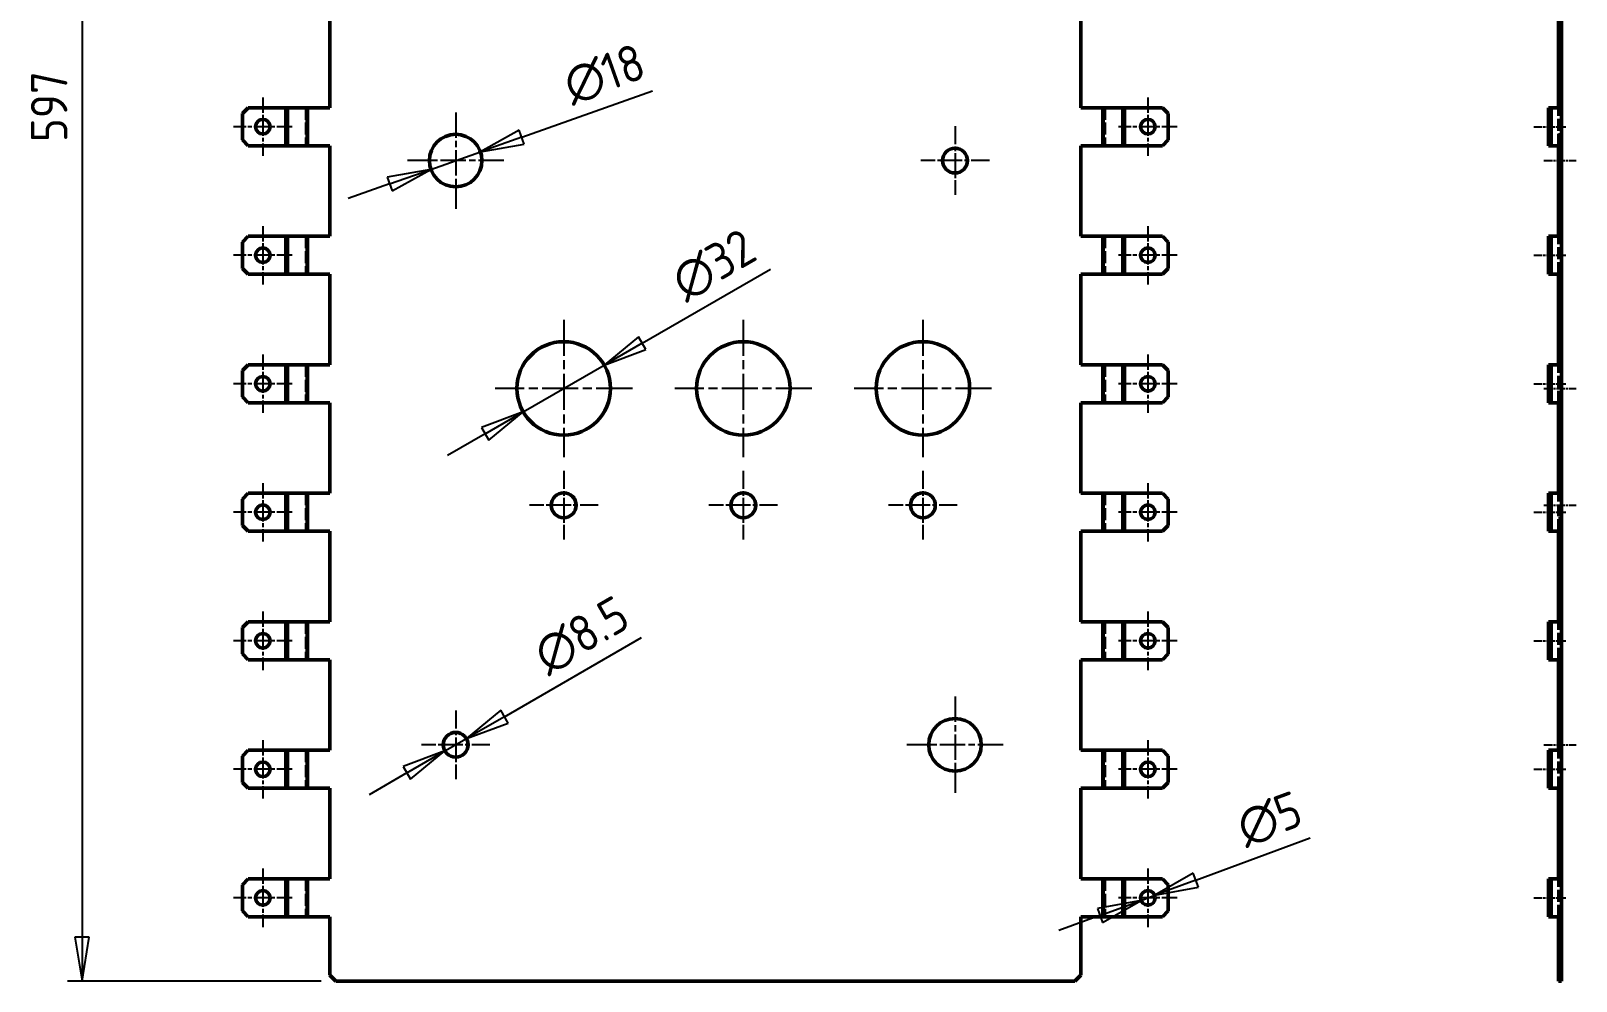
# Model space of a CAD drawing. Header units: millimetres. Extents: x 0 to 2100, y 0 to 1485.
# Drawn here: x 513 to 1042, y 507 to 832 of the extents above; entities that cross this region are included whole.
import ezdxf

# ---------------------------------------------------------------- set-up
doc = ezdxf.new("R2010")
doc.units = ezdxf.units.MM
doc.header["$LTSCALE"] = 5
doc.linetypes.add('CHAIN', pattern=[0.3543, 0.2362, -0.0295, 0.0591, -0.0295])
doc.linetypes.add('DASHED', pattern=[0.2067, 0.1654, -0.0413])
doc.layers.get('0').update_dxf_attribs({"lineweight": 25})
for name, color, linetype, lineweight in [('가려진 것(ISO)', 5, 'DASHED', 35), ('가려진 좁은 것(ISO)', 5, 'DASHED', 25), ('가시적인 것(ISO)', 7, 'Continuous', 50), ('가시적인 좁은 것(ISO)', 1, 'Continuous', 35), ('중심 표식(ISO)', 1, 'Continuous', 25), ('중심선(ISO)', 1, 'Continuous', 25), ('치수(ISO)', 7, 'Continuous', 25)]:
    doc.layers.add(name, color=color, linetype=linetype, lineweight=lineweight)
doc.styles.add('ISO ProportionalPSTEK', font='isocp.shx')
doc.dimstyles.new('PSTEK', dxfattribs={"dimscale": 5, "dimtxt": 2.5, "dimasz": 3, "dimexe": 1, "dimexo": 1, "dimgap": 1, "dimtad": 1, "dimrnd": 1e-08, "dimdsep": 46, "dimtxsty": 'ISO ProportionalPSTEK', "dimblk": 'Filled-1', "dimcen": 0.09, "dimdle": 10, "dimclrd": 3, "dimclre": 3, "dimclrt": 1, "dimadec": 1, "dimazin": 2, "dimtfac": 1, "dimtdec": 3, "dimtmove": 0, "dimatfit": 3, "dimfxl": 0, "dimtolj": 1, "dimlwd": -1, "dimlwe": -1, "dimarcsym": 0})

# ---------------------------------------------------------------- blocks, each defined once
blk = doc.blocks.new('Filled-1')
at = {"color": 0}
for p, q in [((0, 0), (-1, 0.167)), ((-1, 0.167), (-1, -0.167)), ((-1, 0), (0, 0)), ((-1, -0.167), (0, 0))]:
    blk.add_line(p, q, dxfattribs=at)
at = {"color": 0, "flags": 128}
blk.add_lwpolyline([(-1, -0.167), (0, 0)], dxfattribs=at)
at = {"color": 0}
blk.add_solid([(-1, -0.167), (0, 0), (-1, 0.167), (-1, -0.167)], dxfattribs=at)
blk = doc.blocks.new('*D14')
at = {"layer": 'Defpoints', "color": 0}
for p in [(695.99, 1103.98), (530.53, 506.98), (617.45, 506.98)]:
    blk.add_point(p, dxfattribs=at)
at = {"layer": '치수(ISO)', "color": 3}
for p, q in [((690.99, 1103.98), (525.53, 1103.98)), ((530.53, 1088.98), (530.53, 521.98)), ((612.45, 506.98), (525.53, 506.98))]:
    blk.add_line(p, q, dxfattribs=at)
at = {"layer": '치수(ISO)', "color": 3, "xscale": 15, "yscale": 15, "zscale": 15}
for p, rotation in [((530.53, 1103.98), 90), ((530.53, 506.98), 270)]:
    blk.add_blockref('Filled-1', p, dxfattribs=dict(at, rotation=rotation))
at = {"layer": '치수(ISO)', "color": 1, "insert": (513.03, 794.2), "char_height": 12.5, "attachment_point": 1, "rotation": 90, "style": 'ISO ProportionalPSTEK'}
blk.add_mtext('\\A1;597', dxfattribs=at)
blk = doc.blocks.new('*D16')
at = {"layer": 'Defpoints', "color": 0}
for p in [(662.17, 590), (654.81, 585.75)]:
    blk.add_point(p, dxfattribs=at)
at = {"layer": '치수(ISO)', "color": 3}
for p, q in [((675.16, 597.5), (722.16, 624.64)), ((654.81, 585.75), (662.17, 590)), ((641.82, 578.25), (628.83, 570.75))]:
    blk.add_line(p, q, dxfattribs=at)
at = {"layer": '치수(ISO)', "color": 3, "xscale": 15, "yscale": 15, "zscale": 15}
for p, rotation in [((662.17, 590), 209.9999999999941), ((654.81, 585.75), 29.99999999999406)]:
    blk.add_blockref('Filled-1', p, dxfattribs=dict(at, rotation=rotation))
at = {"layer": '치수(ISO)', "color": 1, "insert": (683.73, 622.66), "char_height": 12.5, "attachment_point": 1, "rotation": 30, "style": 'ISO ProportionalPSTEK'}
blk.add_mtext('\\A1;∅8.5', dxfattribs=at)
blk = doc.blocks.new('*D17')
at = {"layer": 'Defpoints', "color": 0}
for p in [(709.35, 717.88), (681.63, 701.88)]:
    blk.add_point(p, dxfattribs=at)
at = {"layer": '치수(ISO)', "color": 3}
for p, q in [((722.34, 725.38), (766.29, 750.75)), ((681.63, 701.88), (709.35, 717.88)), ((668.64, 694.38), (655.65, 686.88))]:
    blk.add_line(p, q, dxfattribs=at)
at = {"layer": '치수(ISO)', "color": 3, "xscale": 15, "yscale": 15, "zscale": 15}
for p, rotation in [((709.35, 717.88), 209.9999999999939), ((681.63, 701.88), 29.9999999999939)]:
    blk.add_blockref('Filled-1', p, dxfattribs=dict(at, rotation=rotation))
at = {"layer": '치수(ISO)', "color": 1, "insert": (730.91, 750.53), "char_height": 12.5, "attachment_point": 1, "rotation": 30, "style": 'ISO ProportionalPSTEK'}
blk.add_mtext('\\A1;∅32', dxfattribs=at)
blk = doc.blocks.new('*D18')
at = {"layer": 'Defpoints', "color": 0}
for p in [(666.97, 790.88), (650, 784.87)]:
    blk.add_point(p, dxfattribs=at)
at = {"layer": '치수(ISO)', "color": 3}
for p, q in [((681.11, 795.88), (725.89, 811.73)), ((650, 784.87), (666.97, 790.88)), ((635.86, 779.87), (621.72, 774.86))]:
    blk.add_line(p, q, dxfattribs=at)
at = {"layer": '치수(ISO)', "color": 3, "xscale": 15, "yscale": 15, "zscale": 15}
for p, rotation in [((666.97, 790.88), 199.4892206335191), ((650, 784.87), 19.48922063351907)]:
    blk.add_blockref('Filled-1', p, dxfattribs=dict(at, rotation=rotation))
at = {"layer": '치수(ISO)', "color": 1, "insert": (694.13, 819.05), "char_height": 12.5, "attachment_point": 1, "rotation": 19.4892, "style": 'ISO ProportionalPSTEK'}
blk.add_mtext('\\A1;∅18', dxfattribs=at)
blk = doc.blocks.new('*D21')
at = {"layer": 'Defpoints', "color": 0}
for p in [(893.18, 534.61), (897.87, 536.34)]:
    blk.add_point(p, dxfattribs=at)
at = {"layer": '치수(ISO)', "color": 3}
for p, q in [((911.94, 541.53), (951.14, 555.97)), ((893.18, 534.61), (897.87, 536.34)), ((879.1, 529.43), (865.03, 524.24))]:
    blk.add_line(p, q, dxfattribs=at)
at = {"layer": '치수(ISO)', "color": 3, "xscale": 15, "yscale": 15, "zscale": 15}
for p, rotation in [((897.87, 536.34), 200.2279726150487), ((893.18, 534.61), 20.22797261504864)]:
    blk.add_blockref('Filled-1', p, dxfattribs=dict(at, rotation=rotation))
at = {"layer": '치수(ISO)', "color": 1, "insert": (924.66, 564.86), "char_height": 12.5, "attachment_point": 1, "rotation": 20.228, "style": 'ISO ProportionalPSTEK'}
blk.add_mtext('\\A1;∅5', dxfattribs=at)

msp = doc.modelspace()

# ---------------------------------------------------------------- linework, layer by layer
at = {"layer": '가려진 것(ISO)', "ltscale": 4.952111}
for p, q in [((1036.1712, 792.9762), (1036.1712, 805.9762)), ((1036.1712, 748.9762), (1036.1712, 761.9762)), ((1036.1712, 704.9762), (1036.1712, 717.9762)), ((1036.1712, 660.9762), (1036.1712, 673.9762)), ((1036.1712, 616.9762), (1036.1712, 629.9762)), ((1036.1712, 572.9762), (1036.1712, 585.9762)), ((1036.1712, 528.9762), (1036.1712, 541.9762))]:
    msp.add_line(p, q, dxfattribs=at)
at = {"layer": '가려진 것(ISO)', "ltscale": 0.380839}
for p, q in [((1032.6712, 801.9762), (1033.6712, 801.9762)), ((1032.6712, 796.9762), (1033.6712, 796.9762)), ((1036.1712, 796.8762), (1037.1712, 796.8762)), ((1036.1712, 792.1262), (1037.1712, 792.1262)), ((1036.1712, 783.6262), (1037.1712, 783.6262)), ((1036.1712, 778.8762), (1037.1712, 778.8762)), ((1032.6712, 757.9762), (1033.6712, 757.9762)), ((1032.6712, 752.9762), (1033.6712, 752.9762)), ((1036.1712, 725.8762), (1037.1712, 725.8762)), ((1032.6712, 713.9762), (1033.6712, 713.9762)), ((1032.6712, 708.9762), (1033.6712, 708.9762)), ((1036.1712, 693.8762), (1037.1712, 693.8762)), ((1036.1712, 674.1262), (1037.1712, 674.1262)), ((1032.6712, 669.9762), (1033.6712, 669.9762)), ((1032.6712, 664.9762), (1033.6712, 664.9762)), ((1036.1712, 665.6262), (1037.1712, 665.6262)), ((1032.6712, 625.9762), (1033.6712, 625.9762)), ((1032.6712, 620.9762), (1033.6712, 620.9762)), ((1036.1712, 596.8762), (1037.1712, 596.8762)), ((1036.1712, 592.1262), (1037.1712, 592.1262)), ((1036.1712, 583.6262), (1037.1712, 583.6262)), ((1032.6712, 581.9762), (1033.6712, 581.9762)), ((1032.6712, 576.9762), (1033.6712, 576.9762)), ((1036.1712, 578.8762), (1037.1712, 578.8762)), ((1032.6712, 537.9762), (1033.6712, 537.9762)), ((1032.6712, 532.9762), (1033.6712, 532.9762))]:
    msp.add_line(p, q, dxfattribs=at)
at = {"layer": '가려진 좁은 것(ISO)', "ltscale": 4.952111}
for p, q in [((600.7072, 805.9762), (600.7072, 792.9762)), ((607.0737, 805.9762), (607.0737, 792.9762)), ((880.9044, 805.9762), (880.9044, 792.9762)), ((887.2709, 805.9762), (887.2709, 792.9762)), ((1032.8823, 792.9762), (1032.8823, 805.9762)), ((1036.0656, 792.9762), (1036.0656, 805.9762)), ((600.7072, 761.9762), (600.7072, 748.9762)), ((607.0737, 761.9762), (607.0737, 748.9762)), ((880.9044, 761.9762), (880.9044, 748.9762)), ((887.2709, 761.9762), (887.2709, 748.9762)), ((1032.8823, 748.9762), (1032.8823, 761.9762)), ((1036.0656, 748.9762), (1036.0656, 761.9762)), ((600.7072, 717.9762), (600.7072, 704.9762)), ((607.0737, 717.9762), (607.0737, 704.9762)), ((880.9044, 717.9762), (880.9044, 704.9762)), ((887.2709, 717.9762), (887.2709, 704.9762)), ((1032.8823, 704.9762), (1032.8823, 717.9762)), ((1036.0656, 704.9762), (1036.0656, 717.9762)), ((600.7072, 673.9762), (600.7072, 660.9762)), ((607.0737, 673.9762), (607.0737, 660.9762)), ((880.9044, 673.9762), (880.9044, 660.9762)), ((887.2709, 673.9762), (887.2709, 660.9762)), ((1032.8823, 660.9762), (1032.8823, 673.9762)), ((1036.0656, 660.9762), (1036.0656, 673.9762)), ((600.7072, 629.9762), (600.7072, 616.9762)), ((607.0737, 629.9762), (607.0737, 616.9762)), ((880.9044, 629.9762), (880.9044, 616.9762)), ((887.2709, 629.9762), (887.2709, 616.9762)), ((1032.8823, 616.9762), (1032.8823, 629.9762)), ((1036.0656, 616.9762), (1036.0656, 629.9762)), ((600.7072, 585.9762), (600.7072, 572.9762)), ((607.0737, 585.9762), (607.0737, 572.9762)), ((880.9044, 585.9762), (880.9044, 572.9762)), ((887.2709, 585.9762), (887.2709, 572.9762)), ((1032.8823, 572.9762), (1032.8823, 585.9762)), ((1036.0656, 572.9762), (1036.0656, 585.9762)), ((600.7072, 541.9762), (600.7072, 528.9762)), ((607.0737, 541.9762), (607.0737, 528.9762)), ((880.9044, 541.9762), (880.9044, 528.9762)), ((887.2709, 541.9762), (887.2709, 528.9762)), ((1032.8823, 528.9762), (1032.8823, 541.9762)), ((1036.0656, 528.9762), (1036.0656, 541.9762))]:
    msp.add_line(p, q, dxfattribs=at)
at = {"layer": '가시적인 것(ISO)'}
for p, q in [((615.454, 836.9762), (615.454, 805.9762)), ((872.524, 805.9762), (872.524, 836.9762)), ((1036.1712, 805.9762), (1036.1712, 836.9762)), ((1037.1712, 836.9762), (1037.1712, 805.9762)), ((585.454, 803.9762), (587.454, 805.9762)), ((600.2599, 805.9762), (587.454, 805.9762)), ((600.2599, 805.9762), (601.1544, 805.9762)), ((607.5209, 805.9762), (601.1544, 805.9762)), ((607.9681, 805.9762), (607.5209, 805.9762)), ((615.454, 805.9762), (607.9681, 805.9762)), ((880.0099, 805.9762), (872.524, 805.9762)), ((880.4572, 805.9762), (880.0099, 805.9762)), ((886.8237, 805.9762), (880.4572, 805.9762)), ((886.8237, 805.9762), (887.7181, 805.9762)), ((900.524, 805.9762), (887.7181, 805.9762)), ((900.524, 805.9762), (902.524, 803.9762)), ((1032.6712, 805.9762), (1032.6712, 803.9762)), ((1033.6712, 805.9762), (1032.6712, 805.9762)), ((1033.6712, 803.9762), (1033.6712, 805.9762)), ((1033.7768, 805.9762), (1033.6712, 805.9762)), ((1036.9601, 805.9762), (1033.7768, 805.9762)), ((1036.9601, 805.9762), (1037.1712, 805.9762)), ((1037.1712, 805.9762), (1037.1712, 792.9762)), ((585.454, 794.9762), (585.454, 803.9762)), ((902.524, 803.9762), (902.524, 794.9762)), ((1032.6712, 803.9762), (1033.6712, 803.9762)), ((1032.6712, 803.9762), (1032.6712, 794.9762)), ((1033.6712, 794.9762), (1033.6712, 803.9762)), ((587.454, 792.9762), (585.454, 794.9762)), ((902.524, 794.9762), (900.524, 792.9762)), ((1033.6712, 794.9762), (1032.6712, 794.9762)), ((1032.6712, 794.9762), (1032.6712, 792.9762)), ((1033.6712, 792.9762), (1033.6712, 794.9762)), ((587.454, 792.9762), (600.2599, 792.9762)), ((601.1544, 792.9762), (600.2599, 792.9762)), ((601.1544, 792.9762), (607.5209, 792.9762)), ((607.5209, 792.9762), (607.9681, 792.9762)), ((607.9681, 792.9762), (615.454, 792.9762)), ((615.454, 792.9762), (615.454, 761.9762)), ((872.524, 792.9762), (880.0099, 792.9762)), ((872.524, 761.9762), (872.524, 792.9762)), ((880.0099, 792.9762), (880.4572, 792.9762)), ((880.4572, 792.9762), (886.8237, 792.9762)), ((887.7181, 792.9762), (886.8237, 792.9762)), ((887.7181, 792.9762), (900.524, 792.9762)), ((1032.6712, 792.9762), (1033.6712, 792.9762)), ((1033.6712, 792.9762), (1033.7768, 792.9762)), ((1033.7768, 792.9762), (1036.9601, 792.9762)), ((1036.1712, 761.9762), (1036.1712, 792.9762)), ((1037.1712, 792.9762), (1036.9601, 792.9762)), ((1037.1712, 792.9762), (1037.1712, 761.9762)), ((585.454, 759.9762), (587.454, 761.9762)), ((600.2599, 761.9762), (587.454, 761.9762)), ((600.2599, 761.9762), (601.1544, 761.9762)), ((607.5209, 761.9762), (601.1544, 761.9762)), ((607.9681, 761.9762), (607.5209, 761.9762)), ((615.454, 761.9762), (607.9681, 761.9762)), ((880.0099, 761.9762), (872.524, 761.9762)), ((880.4572, 761.9762), (880.0099, 761.9762)), ((886.8237, 761.9762), (880.4572, 761.9762)), ((886.8237, 761.9762), (887.7181, 761.9762)), ((900.524, 761.9762), (887.7181, 761.9762)), ((900.524, 761.9762), (902.524, 759.9762)), ((1032.6712, 761.9762), (1032.6712, 759.9762)), ((1033.6712, 761.9762), (1032.6712, 761.9762)), ((1033.6712, 759.9762), (1033.6712, 761.9762)), ((1033.7768, 761.9762), (1033.6712, 761.9762)), ((1036.9601, 761.9762), (1033.7768, 761.9762)), ((1036.9601, 761.9762), (1037.1712, 761.9762)), ((1037.1712, 761.9762), (1037.1712, 748.9762)), ((585.454, 750.9762), (585.454, 759.9762)), ((902.524, 759.9762), (902.524, 750.9762)), ((1032.6712, 759.9762), (1033.6712, 759.9762)), ((1032.6712, 759.9762), (1032.6712, 750.9762)), ((1033.6712, 750.9762), (1033.6712, 759.9762)), ((587.454, 748.9762), (585.454, 750.9762)), ((587.454, 748.9762), (600.2599, 748.9762)), ((601.1544, 748.9762), (600.2599, 748.9762)), ((601.1544, 748.9762), (607.5209, 748.9762)), ((607.5209, 748.9762), (607.9681, 748.9762)), ((607.9681, 748.9762), (615.454, 748.9762)), ((615.454, 748.9762), (615.454, 717.9762)), ((872.524, 748.9762), (880.0099, 748.9762)), ((872.524, 717.9762), (872.524, 748.9762)), ((880.0099, 748.9762), (880.4572, 748.9762)), ((880.4572, 748.9762), (886.8237, 748.9762)), ((887.7181, 748.9762), (886.8237, 748.9762)), ((887.7181, 748.9762), (900.524, 748.9762)), ((902.524, 750.9762), (900.524, 748.9762)), ((1033.6712, 750.9762), (1032.6712, 750.9762)), ((1032.6712, 750.9762), (1032.6712, 748.9762)), ((1032.6712, 748.9762), (1033.6712, 748.9762)), ((1033.6712, 748.9762), (1033.6712, 750.9762)), ((1033.6712, 748.9762), (1033.7768, 748.9762)), ((1033.7768, 748.9762), (1036.9601, 748.9762)), ((1036.1712, 717.9762), (1036.1712, 748.9762)), ((1037.1712, 748.9762), (1036.9601, 748.9762)), ((1037.1712, 748.9762), (1037.1712, 717.9762)), ((585.454, 715.9762), (587.454, 717.9762)), ((585.454, 706.9762), (585.454, 715.9762)), ((600.2599, 717.9762), (587.454, 717.9762)), ((600.2599, 717.9762), (601.1544, 717.9762)), ((607.5209, 717.9762), (601.1544, 717.9762)), ((607.9681, 717.9762), (607.5209, 717.9762)), ((615.454, 717.9762), (607.9681, 717.9762)), ((880.0099, 717.9762), (872.524, 717.9762)), ((880.4572, 717.9762), (880.0099, 717.9762)), ((886.8237, 717.9762), (880.4572, 717.9762)), ((886.8237, 717.9762), (887.7181, 717.9762)), ((900.524, 717.9762), (887.7181, 717.9762)), ((900.524, 717.9762), (902.524, 715.9762)), ((902.524, 715.9762), (902.524, 706.9762)), ((1032.6712, 717.9762), (1032.6712, 715.9762)), ((1033.6712, 717.9762), (1032.6712, 717.9762)), ((1032.6712, 715.9762), (1033.6712, 715.9762)), ((1032.6712, 715.9762), (1032.6712, 706.9762)), ((1033.6712, 715.9762), (1033.6712, 717.9762)), ((1033.7768, 717.9762), (1033.6712, 717.9762)), ((1033.6712, 706.9762), (1033.6712, 715.9762)), ((1036.9601, 717.9762), (1033.7768, 717.9762)), ((1036.9601, 717.9762), (1037.1712, 717.9762)), ((1037.1712, 717.9762), (1037.1712, 704.9762)), ((587.454, 704.9762), (585.454, 706.9762)), ((587.454, 704.9762), (600.2599, 704.9762)), ((601.1544, 704.9762), (600.2599, 704.9762)), ((601.1544, 704.9762), (607.5209, 704.9762)), ((607.5209, 704.9762), (607.9681, 704.9762)), ((607.9681, 704.9762), (615.454, 704.9762)), ((615.454, 704.9762), (615.454, 673.9762)), ((872.524, 704.9762), (880.0099, 704.9762)), ((872.524, 673.9762), (872.524, 704.9762)), ((880.0099, 704.9762), (880.4572, 704.9762)), ((880.4572, 704.9762), (886.8237, 704.9762)), ((887.7181, 704.9762), (886.8237, 704.9762)), ((887.7181, 704.9762), (900.524, 704.9762)), ((902.524, 706.9762), (900.524, 704.9762)), ((1033.6712, 706.9762), (1032.6712, 706.9762)), ((1032.6712, 706.9762), (1032.6712, 704.9762)), ((1032.6712, 704.9762), (1033.6712, 704.9762)), ((1033.6712, 704.9762), (1033.6712, 706.9762)), ((1033.6712, 704.9762), (1033.7768, 704.9762)), ((1033.7768, 704.9762), (1036.9601, 704.9762)), ((1036.1712, 673.9762), (1036.1712, 704.9762)), ((1037.1712, 704.9762), (1036.9601, 704.9762)), ((1037.1712, 704.9762), (1037.1712, 673.9762)), ((585.454, 671.9762), (587.454, 673.9762)), ((600.2599, 673.9762), (587.454, 673.9762)), ((600.2599, 673.9762), (601.1544, 673.9762)), ((607.5209, 673.9762), (601.1544, 673.9762)), ((607.9681, 673.9762), (607.5209, 673.9762)), ((615.454, 673.9762), (607.9681, 673.9762)), ((880.0099, 673.9762), (872.524, 673.9762)), ((880.4572, 673.9762), (880.0099, 673.9762)), ((886.8237, 673.9762), (880.4572, 673.9762)), ((886.8237, 673.9762), (887.7181, 673.9762)), ((900.524, 673.9762), (887.7181, 673.9762)), ((900.524, 673.9762), (902.524, 671.9762)), ((1032.6712, 673.9762), (1032.6712, 671.9762)), ((1033.6712, 673.9762), (1032.6712, 673.9762)), ((1033.6712, 671.9762), (1033.6712, 673.9762)), ((1033.7768, 673.9762), (1033.6712, 673.9762)), ((1036.9601, 673.9762), (1033.7768, 673.9762)), ((1036.9601, 673.9762), (1037.1712, 673.9762)), ((1037.1712, 673.9762), (1037.1712, 660.9762)), ((585.454, 662.9762), (585.454, 671.9762)), ((902.524, 671.9762), (902.524, 662.9762)), ((1032.6712, 671.9762), (1033.6712, 671.9762)), ((1032.6712, 671.9762), (1032.6712, 662.9762)), ((1033.6712, 662.9762), (1033.6712, 671.9762)), ((587.454, 660.9762), (585.454, 662.9762)), ((902.524, 662.9762), (900.524, 660.9762)), ((1033.6712, 662.9762), (1032.6712, 662.9762)), ((1032.6712, 662.9762), (1032.6712, 660.9762)), ((1033.6712, 660.9762), (1033.6712, 662.9762)), ((587.454, 660.9762), (600.2599, 660.9762)), ((601.1544, 660.9762), (600.2599, 660.9762)), ((601.1544, 660.9762), (607.5209, 660.9762)), ((607.5209, 660.9762), (607.9681, 660.9762)), ((607.9681, 660.9762), (615.454, 660.9762)), ((615.454, 660.9762), (615.454, 629.9762)), ((872.524, 660.9762), (880.0099, 660.9762)), ((872.524, 629.9762), (872.524, 660.9762)), ((880.0099, 660.9762), (880.4572, 660.9762)), ((880.4572, 660.9762), (886.8237, 660.9762)), ((887.7181, 660.9762), (886.8237, 660.9762)), ((887.7181, 660.9762), (900.524, 660.9762)), ((1032.6712, 660.9762), (1033.6712, 660.9762)), ((1033.6712, 660.9762), (1033.7768, 660.9762)), ((1033.7768, 660.9762), (1036.9601, 660.9762)), ((1036.1712, 629.9762), (1036.1712, 660.9762)), ((1037.1712, 660.9762), (1036.9601, 660.9762)), ((1037.1712, 660.9762), (1037.1712, 629.9762)), ((585.454, 627.9762), (587.454, 629.9762)), ((600.2599, 629.9762), (587.454, 629.9762)), ((600.2599, 629.9762), (601.1544, 629.9762)), ((607.5209, 629.9762), (601.1544, 629.9762)), ((607.9681, 629.9762), (607.5209, 629.9762)), ((615.454, 629.9762), (607.9681, 629.9762)), ((880.0099, 629.9762), (872.524, 629.9762)), ((880.4572, 629.9762), (880.0099, 629.9762)), ((886.8237, 629.9762), (880.4572, 629.9762)), ((886.8237, 629.9762), (887.7181, 629.9762)), ((900.524, 629.9762), (887.7181, 629.9762)), ((900.524, 629.9762), (902.524, 627.9762)), ((1032.6712, 629.9762), (1032.6712, 627.9762)), ((1033.6712, 629.9762), (1032.6712, 629.9762)), ((1033.6712, 627.9762), (1033.6712, 629.9762)), ((1033.7768, 629.9762), (1033.6712, 629.9762)), ((1036.9601, 629.9762), (1033.7768, 629.9762)), ((1036.9601, 629.9762), (1037.1712, 629.9762)), ((1037.1712, 629.9762), (1037.1712, 616.9762)), ((585.454, 618.9762), (585.454, 627.9762)), ((902.524, 627.9762), (902.524, 618.9762)), ((1032.6712, 627.9762), (1033.6712, 627.9762)), ((1032.6712, 627.9762), (1032.6712, 618.9762)), ((1033.6712, 618.9762), (1033.6712, 627.9762)), ((587.454, 616.9762), (585.454, 618.9762)), ((587.454, 616.9762), (600.2599, 616.9762)), ((601.1544, 616.9762), (600.2599, 616.9762)), ((601.1544, 616.9762), (607.5209, 616.9762)), ((607.5209, 616.9762), (607.9681, 616.9762)), ((607.9681, 616.9762), (615.454, 616.9762)), ((615.454, 616.9762), (615.454, 585.9762)), ((872.524, 616.9762), (880.0099, 616.9762)), ((872.524, 585.9762), (872.524, 616.9762)), ((880.0099, 616.9762), (880.4572, 616.9762)), ((880.4572, 616.9762), (886.8237, 616.9762)), ((887.7181, 616.9762), (886.8237, 616.9762)), ((887.7181, 616.9762), (900.524, 616.9762)), ((902.524, 618.9762), (900.524, 616.9762)), ((1033.6712, 618.9762), (1032.6712, 618.9762)), ((1032.6712, 618.9762), (1032.6712, 616.9762)), ((1032.6712, 616.9762), (1033.6712, 616.9762)), ((1033.6712, 616.9762), (1033.6712, 618.9762)), ((1033.6712, 616.9762), (1033.7768, 616.9762)), ((1033.7768, 616.9762), (1036.9601, 616.9762)), ((1036.1712, 585.9762), (1036.1712, 616.9762)), ((1037.1712, 616.9762), (1036.9601, 616.9762)), ((1037.1712, 616.9762), (1037.1712, 585.9762)), ((585.454, 583.9762), (587.454, 585.9762)), ((585.454, 574.9762), (585.454, 583.9762)), ((600.2599, 585.9762), (587.454, 585.9762)), ((600.2599, 585.9762), (601.1544, 585.9762)), ((607.5209, 585.9762), (601.1544, 585.9762)), ((607.9681, 585.9762), (607.5209, 585.9762)), ((615.454, 585.9762), (607.9681, 585.9762)), ((880.0099, 585.9762), (872.524, 585.9762)), ((880.4572, 585.9762), (880.0099, 585.9762)), ((886.8237, 585.9762), (880.4572, 585.9762)), ((886.8237, 585.9762), (887.7181, 585.9762)), ((900.524, 585.9762), (887.7181, 585.9762)), ((900.524, 585.9762), (902.524, 583.9762)), ((902.524, 583.9762), (902.524, 574.9762)), ((1032.6712, 585.9762), (1032.6712, 583.9762)), ((1033.6712, 585.9762), (1032.6712, 585.9762)), ((1032.6712, 583.9762), (1033.6712, 583.9762)), ((1032.6712, 583.9762), (1032.6712, 574.9762)), ((1033.6712, 583.9762), (1033.6712, 585.9762)), ((1033.7768, 585.9762), (1033.6712, 585.9762)), ((1033.6712, 574.9762), (1033.6712, 583.9762)), ((1036.9601, 585.9762), (1033.7768, 585.9762)), ((1036.9601, 585.9762), (1037.1712, 585.9762)), ((1037.1712, 585.9762), (1037.1712, 572.9762)), ((587.454, 572.9762), (585.454, 574.9762)), ((587.454, 572.9762), (600.2599, 572.9762)), ((601.1544, 572.9762), (600.2599, 572.9762)), ((601.1544, 572.9762), (607.5209, 572.9762)), ((607.5209, 572.9762), (607.9681, 572.9762)), ((607.9681, 572.9762), (615.454, 572.9762)), ((615.454, 572.9762), (615.454, 541.9762)), ((872.524, 541.9762), (872.524, 572.9762)), ((872.524, 572.9762), (880.0099, 572.9762)), ((880.0099, 572.9762), (880.4572, 572.9762)), ((880.4572, 572.9762), (886.8237, 572.9762)), ((887.7181, 572.9762), (886.8237, 572.9762)), ((887.7181, 572.9762), (900.524, 572.9762)), ((902.524, 574.9762), (900.524, 572.9762)), ((1033.6712, 574.9762), (1032.6712, 574.9762)), ((1032.6712, 574.9762), (1032.6712, 572.9762)), ((1032.6712, 572.9762), (1033.6712, 572.9762)), ((1033.6712, 572.9762), (1033.6712, 574.9762)), ((1033.6712, 572.9762), (1033.7768, 572.9762)), ((1033.7768, 572.9762), (1036.9601, 572.9762)), ((1036.1712, 541.9762), (1036.1712, 572.9762)), ((1037.1712, 572.9762), (1036.9601, 572.9762)), ((1037.1712, 572.9762), (1037.1712, 541.9762)), ((585.454, 539.9762), (587.454, 541.9762)), ((585.454, 530.9762), (585.454, 539.9762)), ((600.2599, 541.9762), (587.454, 541.9762)), ((600.2599, 541.9762), (601.1544, 541.9762)), ((607.5209, 541.9762), (601.1544, 541.9762)), ((607.9681, 541.9762), (607.5209, 541.9762)), ((615.454, 541.9762), (607.9681, 541.9762)), ((880.0099, 541.9762), (872.524, 541.9762)), ((880.4572, 541.9762), (880.0099, 541.9762)), ((886.8237, 541.9762), (880.4572, 541.9762)), ((886.8237, 541.9762), (887.7181, 541.9762)), ((900.524, 541.9762), (887.7181, 541.9762)), ((900.524, 541.9762), (902.524, 539.9762)), ((902.524, 539.9762), (902.524, 530.9762)), ((1032.6712, 541.9762), (1032.6712, 539.9762)), ((1033.6712, 541.9762), (1032.6712, 541.9762)), ((1032.6712, 539.9762), (1033.6712, 539.9762)), ((1032.6712, 539.9762), (1032.6712, 530.9762)), ((1033.6712, 539.9762), (1033.6712, 541.9762)), ((1033.7768, 541.9762), (1033.6712, 541.9762)), ((1033.6712, 530.9762), (1033.6712, 539.9762)), ((1036.9601, 541.9762), (1033.7768, 541.9762)), ((1036.9601, 541.9762), (1037.1712, 541.9762)), ((1037.1712, 541.9762), (1037.1712, 528.9762)), ((587.454, 528.9762), (585.454, 530.9762)), ((902.524, 530.9762), (900.524, 528.9762)), ((1033.6712, 530.9762), (1032.6712, 530.9762)), ((1032.6712, 530.9762), (1032.6712, 528.9762)), ((1033.6712, 528.9762), (1033.6712, 530.9762)), ((587.454, 528.9762), (600.2599, 528.9762)), ((601.1544, 528.9762), (600.2599, 528.9762)), ((601.1544, 528.9762), (607.5209, 528.9762)), ((607.5209, 528.9762), (607.9681, 528.9762)), ((607.9681, 528.9762), (615.454, 528.9762)), ((615.454, 528.9762), (615.454, 508.9762)), ((872.524, 528.9762), (880.0099, 528.9762)), ((872.524, 508.9762), (872.524, 528.9762)), ((880.0099, 528.9762), (880.4572, 528.9762)), ((880.4572, 528.9762), (886.8237, 528.9762)), ((887.7181, 528.9762), (886.8237, 528.9762)), ((887.7181, 528.9762), (900.524, 528.9762)), ((1032.6712, 528.9762), (1033.6712, 528.9762)), ((1033.6712, 528.9762), (1033.7768, 528.9762)), ((1033.7768, 528.9762), (1036.9601, 528.9762)), ((1036.1712, 508.9762), (1036.1712, 528.9762)), ((1037.1712, 528.9762), (1036.9601, 528.9762)), ((1037.1712, 528.9762), (1037.1712, 508.9762)), ((617.454, 506.9762), (615.454, 508.9762)), ((872.524, 508.9762), (870.524, 506.9762)), ((1036.1712, 508.9762), (1036.1712, 506.9762)), ((1037.1712, 508.9762), (1036.1712, 508.9762)), ((1037.1712, 506.9762), (1037.1712, 508.9762)), ((870.524, 506.9762), (617.454, 506.9762)), ((1036.1712, 506.9762), (1037.1712, 506.9762))]:
    msp.add_line(p, q, dxfattribs=at)
for centre, radius in [((592.454, 799.4762), 2.5), ((895.524, 799.4762), 2.5), ((658.489, 787.8762), 9), ((829.489, 787.8762), 4.25), ((592.454, 755.4762), 2.5), ((895.524, 755.4762), 2.5), ((695.489, 709.8762), 16), ((756.989, 709.8762), 16), ((818.489, 709.8762), 16), ((592.454, 711.4762), 2.5), ((895.524, 711.4762), 2.5), ((695.489, 669.8762), 4.25), ((756.989, 669.8762), 4.25), ((818.489, 669.8762), 4.25), ((592.454, 667.4762), 2.5), ((895.524, 667.4762), 2.5), ((592.454, 623.4762), 2.5), ((895.524, 623.4762), 2.5), ((829.489, 587.8762), 9), ((658.489, 587.8762), 4.25), ((592.454, 579.4762), 2.5), ((895.524, 579.4762), 2.5), ((592.454, 535.4762), 2.5), ((895.524, 535.4762), 2.5)]:
    msp.add_circle(centre, radius, dxfattribs=at)
at = {"layer": '가시적인 좁은 것(ISO)'}
for p, q in [((600.2599, 792.9762), (600.2599, 805.9762)), ((601.1544, 792.9762), (601.1544, 805.9762)), ((607.5209, 792.9762), (607.5209, 805.9762)), ((607.9681, 792.9762), (607.9681, 805.9762)), ((880.0099, 792.9762), (880.0099, 805.9762)), ((880.4572, 792.9762), (880.4572, 805.9762)), ((886.8237, 792.9762), (886.8237, 805.9762)), ((887.7181, 792.9762), (887.7181, 805.9762)), ((1033.7768, 805.9762), (1033.7768, 792.9762)), ((1036.9601, 805.9762), (1036.9601, 792.9762)), ((600.2599, 748.9762), (600.2599, 761.9762)), ((601.1544, 748.9762), (601.1544, 761.9762)), ((607.5209, 748.9762), (607.5209, 761.9762)), ((607.9681, 748.9762), (607.9681, 761.9762)), ((880.0099, 748.9762), (880.0099, 761.9762)), ((880.4572, 748.9762), (880.4572, 761.9762)), ((886.8237, 748.9762), (886.8237, 761.9762)), ((887.7181, 748.9762), (887.7181, 761.9762)), ((1033.7768, 761.9762), (1033.7768, 748.9762)), ((1036.9601, 761.9762), (1036.9601, 748.9762)), ((600.2599, 704.9762), (600.2599, 717.9762)), ((601.1544, 704.9762), (601.1544, 717.9762)), ((607.5209, 704.9762), (607.5209, 717.9762)), ((607.9681, 704.9762), (607.9681, 717.9762)), ((880.0099, 704.9762), (880.0099, 717.9762)), ((880.4572, 704.9762), (880.4572, 717.9762)), ((886.8237, 704.9762), (886.8237, 717.9762)), ((887.7181, 704.9762), (887.7181, 717.9762)), ((1033.7768, 717.9762), (1033.7768, 704.9762)), ((1036.9601, 717.9762), (1036.9601, 704.9762)), ((600.2599, 660.9762), (600.2599, 673.9762)), ((601.1544, 660.9762), (601.1544, 673.9762)), ((607.5209, 660.9762), (607.5209, 673.9762)), ((607.9681, 660.9762), (607.9681, 673.9762)), ((880.0099, 660.9762), (880.0099, 673.9762)), ((880.4572, 660.9762), (880.4572, 673.9762)), ((886.8237, 660.9762), (886.8237, 673.9762)), ((887.7181, 660.9762), (887.7181, 673.9762)), ((1033.7768, 673.9762), (1033.7768, 660.9762)), ((1036.9601, 673.9762), (1036.9601, 660.9762)), ((600.2599, 616.9762), (600.2599, 629.9762)), ((601.1544, 616.9762), (601.1544, 629.9762)), ((607.5209, 616.9762), (607.5209, 629.9762)), ((607.9681, 616.9762), (607.9681, 629.9762)), ((880.0099, 616.9762), (880.0099, 629.9762)), ((880.4572, 616.9762), (880.4572, 629.9762)), ((886.8237, 616.9762), (886.8237, 629.9762)), ((887.7181, 616.9762), (887.7181, 629.9762)), ((1033.7768, 629.9762), (1033.7768, 616.9762)), ((1036.9601, 629.9762), (1036.9601, 616.9762)), ((600.2599, 572.9762), (600.2599, 585.9762)), ((601.1544, 572.9762), (601.1544, 585.9762)), ((607.5209, 572.9762), (607.5209, 585.9762)), ((607.9681, 572.9762), (607.9681, 585.9762)), ((880.0099, 572.9762), (880.0099, 585.9762)), ((880.4572, 572.9762), (880.4572, 585.9762)), ((886.8237, 572.9762), (886.8237, 585.9762)), ((887.7181, 572.9762), (887.7181, 585.9762)), ((1033.7768, 585.9762), (1033.7768, 572.9762)), ((1036.9601, 585.9762), (1036.9601, 572.9762)), ((600.2599, 528.9762), (600.2599, 541.9762)), ((601.1544, 528.9762), (601.1544, 541.9762)), ((607.5209, 528.9762), (607.5209, 541.9762)), ((607.9681, 528.9762), (607.9681, 541.9762)), ((880.0099, 528.9762), (880.0099, 541.9762)), ((880.4572, 528.9762), (880.4572, 541.9762)), ((886.8237, 528.9762), (886.8237, 541.9762)), ((887.7181, 528.9762), (887.7181, 541.9762)), ((1033.7768, 541.9762), (1033.7768, 528.9762)), ((1036.9601, 541.9762), (1036.9601, 528.9762))]:
    msp.add_line(p, q, dxfattribs=at)
at = {"layer": '중심 표식(ISO)', "linetype": 'CHAIN', "ltscale": 4.44473}
for p, q in [((592.454, 809.4762), (592.454, 789.4762)), ((895.524, 809.4762), (895.524, 789.4762)), ((602.454, 799.4762), (582.454, 799.4762)), ((905.524, 799.4762), (885.524, 799.4762)), ((592.454, 765.4762), (592.454, 745.4762)), ((895.524, 765.4762), (895.524, 745.4762)), ((602.454, 755.4762), (582.454, 755.4762)), ((905.524, 755.4762), (885.524, 755.4762)), ((592.454, 721.4762), (592.454, 701.4762)), ((895.524, 721.4762), (895.524, 701.4762)), ((602.454, 711.4762), (582.454, 711.4762)), ((905.524, 711.4762), (885.524, 711.4762)), ((592.454, 677.4762), (592.454, 657.4762)), ((895.524, 677.4762), (895.524, 657.4762)), ((602.454, 667.4762), (582.454, 667.4762)), ((905.524, 667.4762), (885.524, 667.4762)), ((592.454, 633.4762), (592.454, 613.4762)), ((895.524, 633.4762), (895.524, 613.4762)), ((602.454, 623.4762), (582.454, 623.4762)), ((905.524, 623.4762), (885.524, 623.4762)), ((592.454, 589.4762), (592.454, 569.4762)), ((895.524, 589.4762), (895.524, 569.4762)), ((602.454, 579.4762), (582.454, 579.4762)), ((905.524, 579.4762), (885.524, 579.4762)), ((592.454, 545.4762), (592.454, 525.4762)), ((895.524, 545.4762), (895.524, 525.4762)), ((602.454, 535.4762), (582.454, 535.4762)), ((905.524, 535.4762), (885.524, 535.4762))]:
    msp.add_line(p, q, dxfattribs=at)
at = {"layer": '중심 표식(ISO)', "linetype": 'CHAIN', "ltscale": 7.333869}
for p, q in [((658.489, 804.3762), (658.489, 771.3762)), ((674.989, 787.8762), (641.989, 787.8762)), ((829.489, 604.3762), (829.489, 571.3762)), ((845.989, 587.8762), (812.989, 587.8762))]:
    msp.add_line(p, q, dxfattribs=at)
at = {"layer": '중심 표식(ISO)', "linetype": 'CHAIN', "ltscale": 5.222575}
for p, q in [((829.489, 799.6262), (829.489, 776.1262)), ((841.239, 787.8762), (817.739, 787.8762)), ((695.489, 681.6262), (695.489, 658.1262)), ((756.989, 681.6262), (756.989, 658.1262)), ((818.489, 681.6262), (818.489, 658.1262)), ((707.239, 669.8762), (683.739, 669.8762)), ((768.739, 669.8762), (745.239, 669.8762)), ((830.239, 669.8762), (806.739, 669.8762)), ((658.489, 599.6262), (658.489, 576.1262)), ((670.239, 587.8762), (646.739, 587.8762))]:
    msp.add_line(p, q, dxfattribs=at)
at = {"layer": '중심 표식(ISO)', "linetype": 'CHAIN', "ltscale": 10.44525}
for p, q in [((695.489, 733.3762), (695.489, 686.3762)), ((756.989, 733.3762), (756.989, 686.3762)), ((818.489, 733.3762), (818.489, 686.3762)), ((718.989, 709.8762), (671.989, 709.8762)), ((780.489, 709.8762), (733.489, 709.8762)), ((841.989, 709.8762), (794.989, 709.8762))]:
    msp.add_line(p, q, dxfattribs=at)
at = {"layer": '중심선(ISO)', "linetype": 'CHAIN', "ltscale": 2.444556}
for p, q in [((1027.6712, 799.4762), (1038.6712, 799.4762)), ((1031.1712, 787.8762), (1042.1712, 787.8762)), ((1027.6712, 755.4762), (1038.6712, 755.4762)), ((1027.6712, 711.4762), (1038.6712, 711.4762)), ((1031.1712, 709.8762), (1042.1712, 709.8762)), ((1027.6712, 667.4762), (1038.6712, 667.4762)), ((1031.1712, 669.8762), (1042.1712, 669.8762)), ((1027.6712, 623.4762), (1038.6712, 623.4762)), ((1031.1712, 587.8762), (1042.1712, 587.8762)), ((1027.6712, 579.4762), (1038.6712, 579.4762)), ((1027.6712, 535.4762), (1038.6712, 535.4762))]:
    msp.add_line(p, q, dxfattribs=at)

# ---------------------------------------------------------------- dimensions: what is measured, and where the dimension line sits
at = {"layer": '치수(ISO)', "color": 3}
dim = msp.add_linear_dim(base=(530.5323, 506.9762), p1=(695.989, 1103.9762), p2=(617.454, 506.9762), angle=90, dimstyle='PSTEK', override={"dimdec": 2, "dimtp": 0, "dimtm": 0, "dimtdec": 3, "dimtofl": 0, "dimatfit": 1}, dxfattribs=at)
dim.commit()
dim.dimension.update_dxf_attribs({"geometry": '*D14', "text_midpoint": (530.5323, 805.4762), "dimtype": 160})
for p1, p2, picture, middle in [((650.0047, 784.8735), (666.9734, 790.8788), '*D18', (710.5735, 806.3092)), ((681.6326, 701.8762), (709.3454, 717.8762), '*D17', (750.8067, 741.8138)), ((654.8084, 585.7512), (662.1696, 590.0012), '*D16', (705.1539, 614.8181)), ((893.1782, 534.6118), (897.8698, 536.3406), '*D21', (938.578, 551.3408))]:
    dim = msp.add_diameter_dim_2p(p1=p1, p2=p2, dimstyle='PSTEK', override={"dimdec": 2, "dimlfac": 1, "dimtp": 0, "dimtm": 0, "dimtdec": 3, "dimatfit": 2}, dxfattribs=at)
    dim.commit()
    dim.dimension.update_dxf_attribs({"geometry": picture, "text_midpoint": middle, "dimtype": 163})

doc.saveas('drawing.dxf')
